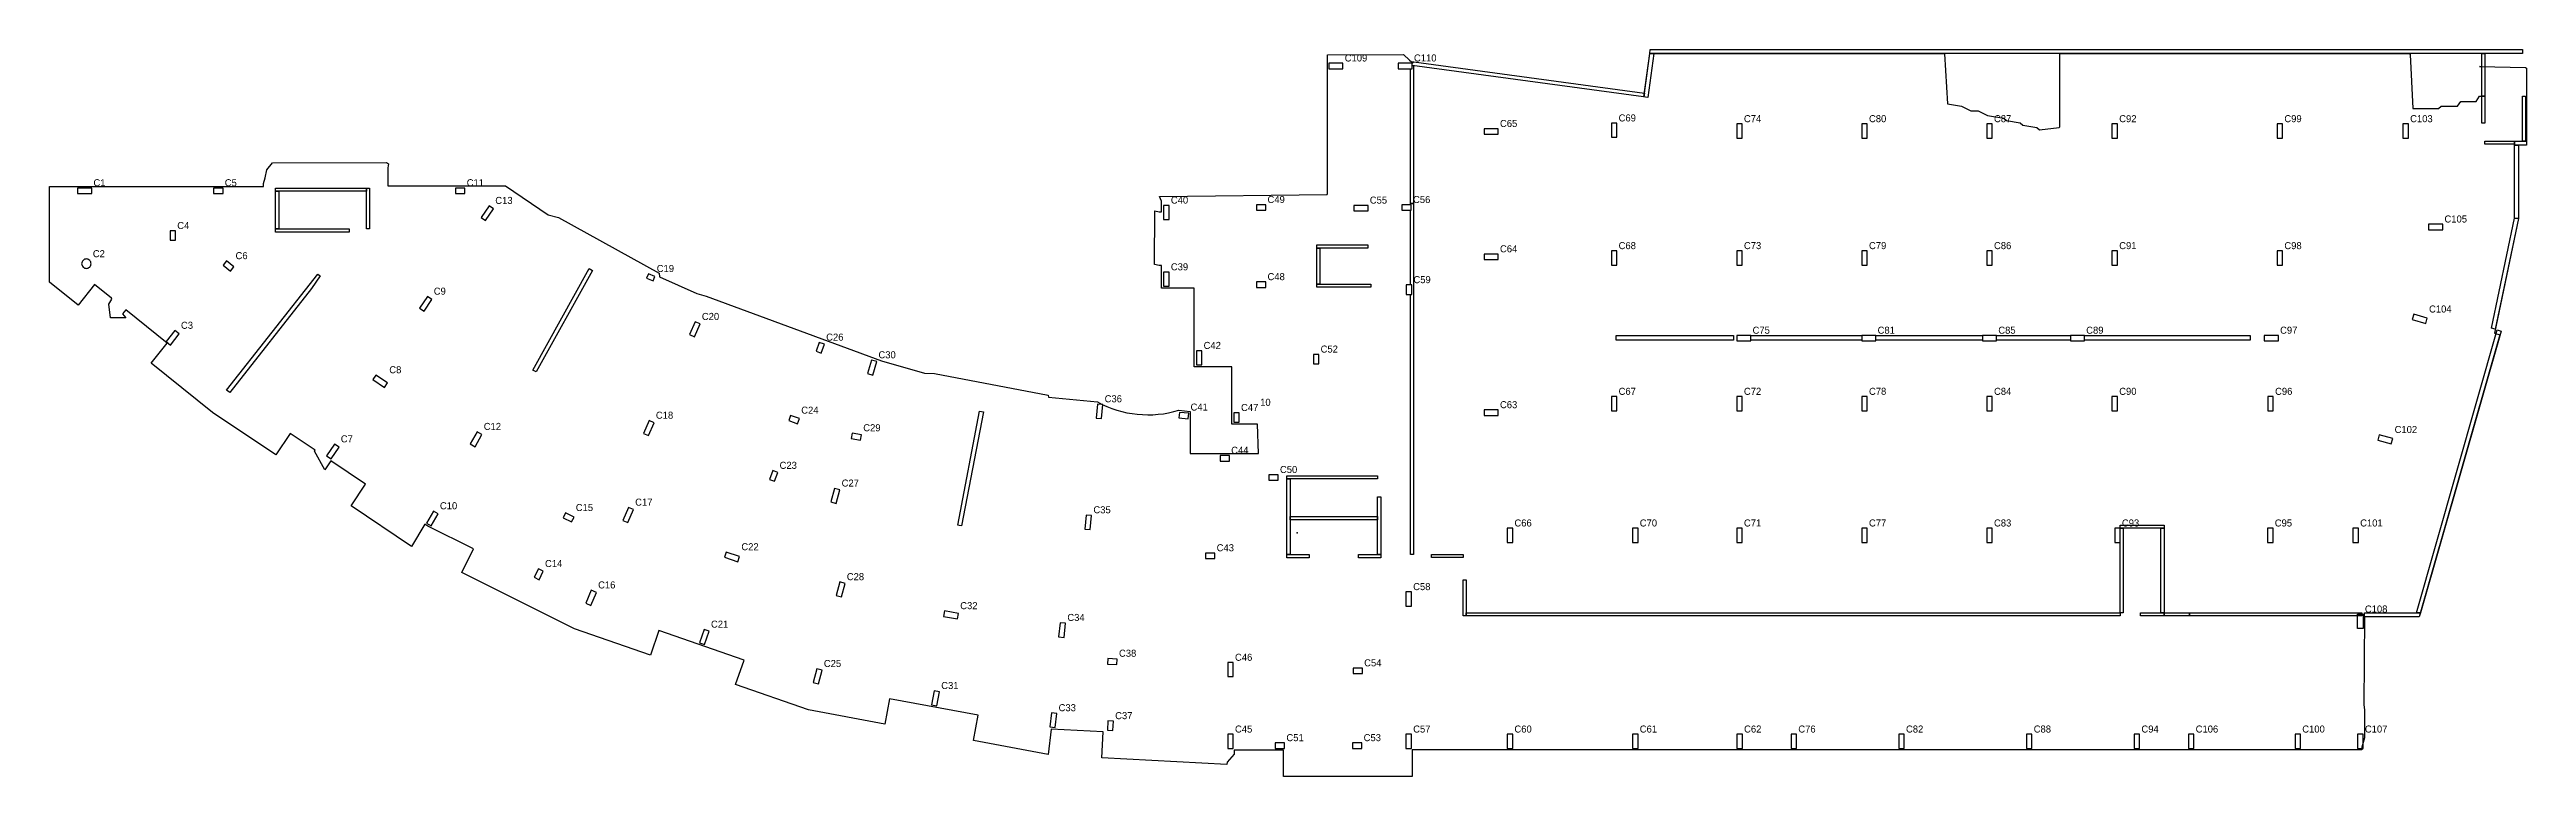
# Model space of a CAD drawing. Header units: inches. Extents: x 3282 to 9618, y 5323 to 56288.
# Drawn here: x 3292 to 9617, y 46243 to 48099 of the extents above; entities that cross this region are included whole.
import ezdxf

# ---------------------------------------------------------------- set-up
doc = ezdxf.new("R2010")
doc.units = ezdxf.units.IN
for name, color, linetype in [('BOUNDARY', 1, 'Continuous'), ('COL-LABEL', 2, 'Continuous'), ('COLS', 2, 'Continuous'), ('DATUM', 7, 'Continuous'), ('FLOOR NUMBER', 3, 'Continuous'), ('WALL', 4, 'Continuous')]:
    doc.layers.add(name, color=color, linetype=linetype)

msp = doc.modelspace()

# ---------------------------------------------------------------- linework, layer by layer
at = {"layer": 'BOUNDARY'}
msp.add_lwpolyline([(8425.3, 47901.6), (8425.3, 48089), (9317.7, 48089), (9319.9, 48086.5), (9326.3, 47948.7), (9392.1, 47948.4), (9398.8, 47954.3), (9440.6, 47954.8), (9449.4, 47966.3), (9488.4, 47966.4), (9497.1, 47980), (9503.1, 47980), (9503.1, 48052.2), (9502.8, 48054.9), (9496.9, 48056), (9614.7, 48053.3), (9616.8, 48051.7), (9616.8, 47854.8), (9596.6, 47854.8), (9596.6, 47667.7), (9534.9, 47374.9), (9549, 47370.8), (9343.1, 46650.8), (9203.3, 46650.8), (9201.5, 46426), (9203.3, 46413.2), (9203.3, 46342.1), (9196.1, 46317.5), (9196.1, 46311.5), (6771.6, 46311.5), (6771.6, 46243.1), (6443.2, 46243.1), (6443.2, 46310.5), (6316.7, 46310.5), (6316.7, 46300.3), (6299, 46279.3), (6298.7, 46273.4), (5979.1, 46291), (5982.7, 46356.9), (5849.6, 46364.2), (5842.4, 46298.9), (5651.2, 46334.6), (5663.3, 46399.6), (5437.2, 46441.7), (5425.1, 46376.8), (5230.5, 46413.1), (5043.9, 46477.8), (5065.5, 46540.2), (4848.1, 46615.4), (4826.5, 46553.1), (4633, 46620.1), (4344.6, 46764), (4374.6, 46824), (4258.4, 46882), (4250.8, 46887.1), (4216.9, 46830.3), (4062.4, 46934.3), (4099.3, 46989.1), (4010.6, 47048.7), (3995.3, 47026), (3968.5, 47073.3), (3970.2, 47075.9), (3906.8, 47118.6), (3869.9, 47063.9), (3708.6, 47172.5), (3552.2, 47297.9), (3593, 47349.7), (3487.1, 47434.7), (3478.6, 47423.9), (3487.3, 47414.3), (3448.3, 47414.3), (3443.6, 47449.1), (3451.4, 47461.9), (3450.5, 47464.1), (3407.1, 47498.9), (3365.6, 47446.2), (3292.3, 47505), (3292.3, 47749.1), (3839, 47749.1), (3839, 47756.9), (3842.8, 47771.5), (3847.1, 47791.9), (3861.8, 47810.1), (4152.8, 47810.3), (4157.4, 47807), (4155.7, 47796.6), (4155.7, 47750.9), (4456.2, 47750.9), (4565.6, 47676.7), (4592, 47670.4), (4849, 47527.7), (4849.4, 47519), (4945.3, 47476.4), (4968.8, 47469.1), (5416.6, 47304.4), (5526.4, 47272.9), (5551.7, 47272.3), (5842, 47216.4), (5843.3, 47211.9), (5967.7, 47199.3, 0.200994), (6175.8, 47178.2), (6204.8, 47175.3), (6204.8, 47067.8), (6378.9, 47067.8), (6376.9, 47142.2), (6310.8, 47142.2), (6310.8, 47288.7), (6215.2, 47288.7), (6215.2, 47489.7), (6131.8, 47489.7), (6131.8, 47548), (6125.8, 47548), (6113.6, 47549.9), (6114.3, 47687), (6125.8, 47685), (6131.8, 47685), (6131.8, 47712.1), (6126.8, 47723.7), (6554.8, 47728.5), (6555, 47731.3), (6555, 48074), (6555.7, 48085.3), (6749.8, 48086.3), (6765.1, 48072.3), (6769.5, 48068), (6775.5, 48068), (7364.4, 47988), (7378.1, 48089), (8127.7, 48089), (8130.4, 48088.2), (8138.7, 47960.2), (8174.2, 47954.2), (8198.4, 47942.3), (8216.4, 47942.2), (8240.6, 47930.2), (8282.1, 47924.2), (8288.8, 47918.2), (8324.2, 47912.1), (8330.9, 47906.2), (8366.3, 47900), (8373, 47894.3), (8423.6, 47900)], format="xyb", close=True, dxfattribs=at)
at = {"layer": 'COLS'}
for points in [[(6594.9, 48050), (6594.9, 48064), (6558.9, 48064), (6558.9, 48050)], [(6771.7, 48050), (6771.7, 48064), (6735.7, 48064), (6735.7, 48050)], [(6991.3, 47882.8), (6991.3, 47896.8), (6955.3, 47896.8), (6955.3, 47882.8)], [(7280.2, 47874.9), (7294.2, 47874.9), (7294.2, 47910.9), (7280.2, 47910.9)], [(7600.2, 47873), (7614.2, 47873), (7614.2, 47909), (7600.2, 47909)], [(7919.5, 47873), (7933.5, 47873), (7933.5, 47909), (7919.5, 47909)], [(8238.7, 47873), (8252.7, 47873), (8252.7, 47909), (8238.7, 47909)], [(8558.4, 47873), (8572.4, 47873), (8572.4, 47909), (8558.4, 47909)], [(8980.1, 47873), (8994.1, 47873), (8994.1, 47909), (8980.1, 47909)], [(9301.2, 47873), (9315.2, 47873), (9315.2, 47909), (9301.2, 47909)], [(3363.9, 47745.5), (3363.9, 47731.5), (3399.9, 47731.5), (3399.9, 47745.5)], [(3735.2, 47731.5), (3735.2, 47745.5), (3711.2, 47745.5), (3711.2, 47731.5)], [(4353, 47731.5), (4353, 47745.5), (4329, 47745.5), (4329, 47731.5)], [(4394.2, 47670.5), (4405.8, 47662.6), (4426, 47692.4), (4414.4, 47700.3)], [(6150.9, 47701.1), (6136.9, 47701.1), (6136.9, 47665.1), (6150.9, 47665.1)], [(6397.7, 47688.6), (6397.7, 47702.6), (6373.7, 47702.6), (6373.7, 47688.6)], [(6658.9, 47687.1), (6658.9, 47701.1), (6622.9, 47701.1), (6622.9, 47687.1)], [(6769.3, 47688.6), (6769.3, 47702.6), (6745.3, 47702.6), (6745.3, 47688.6)], [(3599.9, 47612.2), (3613.9, 47612.2), (3613.9, 47636.2), (3599.9, 47636.2)], [(9402.9, 47638.9), (9402.9, 47652.9), (9366.9, 47652.9), (9366.9, 47638.9)], [(3398.3, 47552.3), (3398.1, 47554.6), (3397.4, 47556.9), (3396.3, 47558.9), (3394.8, 47560.8), (3393, 47562.2), (3390.9, 47563.4), (3388.7, 47564), (3386.3, 47564.3), (3384, 47564), (3381.7, 47563.4), (3379.7, 47562.2), (3377.8, 47560.8), (3376.4, 47558.9), (3375.2, 47556.9), (3374.6, 47554.6), (3374.3, 47552.3), (3374.6, 47549.9), (3375.2, 47547.7), (3376.4, 47545.6), (3377.8, 47543.8), (3379.7, 47542.3), (3381.7, 47541.2), (3384, 47540.5), (3386.3, 47540.3), (3388.7, 47540.5), (3390.9, 47541.2), (3393, 47542.3), (3394.8, 47543.8), (3396.3, 47545.6), (3397.4, 47547.7), (3398.1, 47549.9)], [(6991.3, 47562.8), (6991.3, 47576.8), (6955.3, 47576.8), (6955.3, 47562.8)], [(7280.2, 47548.9), (7294.2, 47548.9), (7294.2, 47584.9), (7280.2, 47584.9)], [(7600.2, 47548.9), (7614.2, 47548.9), (7614.2, 47584.9), (7600.2, 47584.9)], [(7919.5, 47548.9), (7933.5, 47548.9), (7933.5, 47584.9), (7919.5, 47584.9)], [(8238.7, 47548.9), (8252.7, 47548.9), (8252.7, 47584.9), (8238.7, 47584.9)], [(8558.4, 47548.9), (8572.4, 47548.9), (8572.4, 47584.9), (8558.4, 47584.9)], [(8980.1, 47548.9), (8994.1, 47548.9), (8994.1, 47584.9), (8980.1, 47584.9)], [(3754, 47533.4), (3762.7, 47544.4), (3743.8, 47559.3), (3735.2, 47548.3)], [(4821.8, 47526.6), (4816.9, 47515.6), (4833.4, 47508.3), (4838.2, 47519.3)], [(6150.9, 47530.8), (6136.9, 47530.8), (6136.9, 47494.8), (6150.9, 47494.8)], [(6397.7, 47491.7), (6397.7, 47505.7), (6373.7, 47505.7), (6373.7, 47491.7)], [(6770.3, 47498), (6756.3, 47498), (6756.3, 47474), (6770.3, 47474)], [(4237, 47438.8), (4248.6, 47431), (4268.8, 47460.8), (4257.2, 47468.6)], [(3590.2, 47353.2), (3601.2, 47344.6), (3623.4, 47372.9), (3612.4, 47381.5)], [(4926, 47371.2), (4938.7, 47365.5), (4953.4, 47398.4), (4940.6, 47404.1)], [(9359.7, 47399.8), (9363.5, 47413.2), (9328.9, 47423.1), (9325.1, 47409.7)], [(5270.8, 47346.5), (5257.7, 47351.3), (5249.5, 47328.7), (5262.6, 47323.9)], [(6234.6, 47330.1), (6220.6, 47330.1), (6220.6, 47294.1), (6234.6, 47294.1)], [(6533.3, 47320.8), (6519.3, 47320.8), (6519.3, 47296.8), (6533.3, 47296.8)], [(7636.2, 47354.9), (7636.2, 47368.9), (7600.2, 47368.9), (7600.2, 47354.9)], [(7955.5, 47354.9), (7955.5, 47368.9), (7919.5, 47368.9), (7919.5, 47354.9)], [(8263.7, 47354.9), (8263.7, 47368.9), (8227.7, 47368.9), (8227.7, 47354.9)], [(8488.1, 47354.9), (8488.1, 47368.9), (8452.1, 47368.9), (8452.1, 47354.9)], [(8983.2, 47354.9), (8983.2, 47368.9), (8947.2, 47368.9), (8947.2, 47354.9)], [(4147.5, 47236.3), (4155.3, 47247.9), (4125.5, 47268), (4117.6, 47256.4)], [(5380.9, 47271.6), (5394.3, 47267.8), (5404.3, 47302.4), (5390.8, 47306.2)], [(5964.4, 47158.1), (5978.3, 47156.7), (5981.9, 47192.5), (5968, 47193.9)], [(7280.2, 47176.9), (7294.2, 47176.9), (7294.2, 47212.9), (7280.2, 47212.9)], [(7600.2, 47176.9), (7614.2, 47176.9), (7614.2, 47212.9), (7600.2, 47212.9)], [(7919.5, 47176.9), (7933.5, 47176.9), (7933.5, 47212.9), (7919.5, 47212.9)], [(8238.7, 47176.9), (8252.7, 47176.9), (8252.7, 47212.9), (8238.7, 47212.9)], [(8558.4, 47176.9), (8572.4, 47176.9), (8572.4, 47212.9), (8558.4, 47212.9)], [(8956.4, 47176.9), (8970.4, 47176.9), (8970.4, 47212.9), (8956.4, 47212.9)], [(4366.5, 47092.1), (4378.7, 47085.1), (4396.5, 47116.4), (4384.4, 47123.3)], [(4808.6, 47119), (4821.4, 47113.3), (4836, 47146.2), (4823.2, 47151.9)], [(5184.6, 47164.8), (5179.8, 47151.7), (5202.4, 47143.5), (5207.1, 47156.6)], [(5362.9, 47101.6), (5365.5, 47115.4), (5341.9, 47119.9), (5339.3, 47106.1)], [(6199.8, 47156.3), (6201.2, 47170.3), (6177.3, 47172.7), (6175.9, 47158.8)], [(6316.1, 47147.6), (6330.1, 47147.6), (6330.1, 47171.6), (6316.1, 47171.6)], [(6991.3, 47164.8), (6991.3, 47178.8), (6955.3, 47178.8), (6955.3, 47164.8)], [(3999.8, 47061.6), (4011.4, 47053.8), (4031.5, 47083.6), (4019.9, 47091.5)], [(6304.9, 47048.4), (6304.9, 47062.4), (6280.9, 47062.4), (6280.9, 47048.4)], [(9271.7, 47092.1), (9275.6, 47105.6), (9241, 47115.5), (9237.1, 47102)], [(5151.9, 47019.2), (5138.7, 47024), (5130.5, 47001.5), (5143.7, 46996.7)], [(6429.5, 46999.4), (6429.5, 47013.4), (6405.5, 47013.4), (6405.5, 46999.4)], [(4756, 46896.8), (4768.8, 46891.3), (4783.1, 46924.3), (4770.3, 46929.9)], [(5286.9, 46944.1), (5300.4, 46940.2), (5310.3, 46974.8), (5296.9, 46978.7)], [(4254.6, 46889.5), (4266.8, 46882.6), (4284.6, 46913.8), (4272.4, 46920.8)], [(4625.2, 46893), (4631.5, 46905.5), (4610, 46916.2), (4603.7, 46903.7)], [(5935.7, 46874.7), (5949.6, 46873.3), (5953.2, 46909.1), (5939.3, 46910.5)], [(7028.2, 46876.8), (7014.2, 46876.8), (7014.2, 46840.8), (7028.2, 46840.8)], [(7348.2, 46876.8), (7334.2, 46876.8), (7334.2, 46840.8), (7348.2, 46840.8)], [(7600.2, 46840.8), (7614.2, 46840.8), (7614.2, 46876.8), (7600.2, 46876.8)], [(7919.5, 46840.8), (7933.5, 46840.8), (7933.5, 46876.8), (7919.5, 46876.8)], [(8238.7, 46840.8), (8252.7, 46840.8), (8252.7, 46876.8), (8238.7, 46876.8)], [(8565.3, 46840.8), (8579.3, 46840.8), (8579.3, 46876.8), (8565.3, 46876.8)], [(8955.6, 46840.8), (8969.6, 46840.8), (8969.6, 46876.8), (8955.6, 46876.8)], [(9173.6, 46840.8), (9187.6, 46840.8), (9187.6, 46876.8), (9173.6, 46876.8)], [(5049.7, 46791.1), (5054.3, 46804.3), (5020.3, 46816.1), (5015.7, 46802.9)], [(6267.9, 46799.5), (6267.9, 46813.5), (6243.9, 46813.5), (6243.9, 46799.5)], [(4552.9, 46766.9), (4540.4, 46773.2), (4529.7, 46751.7), (4542.2, 46745.5)], [(5300.8, 46704.9), (5314.3, 46701.3), (5323.5, 46736.1), (5310, 46739.7)], [(4661.4, 46685.6), (4674.2, 46680), (4688.5, 46713.1), (4675.6, 46718.6)], [(6755.6, 46678.3), (6769.6, 46678.3), (6769.6, 46714.3), (6755.6, 46714.3)], [(4951.7, 46584.5), (4964.9, 46579.9), (4976.7, 46613.9), (4963.5, 46618.5)], [(5610.5, 46645.3), (5613.1, 46659.1), (5577.7, 46665.7), (5575.1, 46651.9)], [(5868.8, 46599.8), (5882.7, 46598.3), (5886.7, 46634.1), (5872.8, 46635.6)], [(9199.7, 46657.1), (9199.7, 46621.1), (9185.7, 46621.1), (9185.7, 46657.1)], [(5242.1, 46483.3), (5255.6, 46479.8), (5264.9, 46514.6), (5251.3, 46518.1)], [(6017.7, 46528.9), (6018.5, 46542.9), (5994.5, 46544.2), (5993.7, 46530.2)], [(6300.7, 46497.9), (6314.7, 46497.9), (6314.7, 46533.9), (6300.7, 46533.9)], [(6644.5, 46505.7), (6644.5, 46519.7), (6620.5, 46519.7), (6620.5, 46505.7)], [(5544.2, 46426.4), (5558, 46423.8), (5564.6, 46459.2), (5550.8, 46461.8)], [(5846.4, 46369.4), (5860.3, 46367.9), (5864.3, 46403.7), (5850.4, 46405.2)], [(6008.7, 46384.1), (5994.7, 46384.9), (5993.4, 46361), (6007.4, 46360.2)], [(6300.7, 46314.7), (6314.7, 46314.7), (6314.7, 46350.7), (6300.7, 46350.7)], [(6446, 46314.7), (6446, 46328.7), (6422, 46328.7), (6422, 46314.7)], [(6643.2, 46314.7), (6643.2, 46328.7), (6619.2, 46328.7), (6619.2, 46314.7)], [(6755.6, 46314.7), (6769.6, 46314.7), (6769.6, 46350.7), (6755.6, 46350.7)], [(7014.2, 46314.7), (7028.2, 46314.7), (7028.2, 46350.7), (7014.2, 46350.7)], [(7334.2, 46314.7), (7348.2, 46314.7), (7348.2, 46350.7), (7334.2, 46350.7)], [(7600.6, 46314.7), (7614.6, 46314.7), (7614.6, 46350.7), (7600.6, 46350.7)], [(7739, 46314.7), (7753, 46314.7), (7753, 46350.7), (7739, 46350.7)], [(8014, 46314.7), (8028, 46314.7), (8028, 46350.7), (8014, 46350.7)], [(8340.1, 46314.7), (8354.1, 46314.7), (8354.1, 46350.7), (8340.1, 46350.7)], [(8615.1, 46314.7), (8629.1, 46314.7), (8629.1, 46350.7), (8615.1, 46350.7)], [(8753.6, 46314.7), (8767.6, 46314.7), (8767.6, 46350.7), (8753.6, 46350.7)], [(9025.8, 46314.7), (9039.8, 46314.7), (9039.8, 46350.7), (9025.8, 46350.7)], [(9185.7, 46314.7), (9199.7, 46314.7), (9199.7, 46350.7), (9185.7, 46350.7)]]:
    msp.add_lwpolyline(points, close=True, dxfattribs=at)
at = {"layer": 'DATUM'}
msp.add_point((6477.6, 46864.8), dxfattribs=at)
at = {"layer": 'WALL'}
for points in [[(7363, 47978.1), (7361.9, 47978.3), (6771.7, 48058.4), (6771.7, 48063.5), (6775.5, 48068), (7364.4, 47988)], [(7372.9, 47976.8), (7367.5, 47977.5), (7363, 47978.1), (7378.1, 48089), (7388.2, 48089)], [(9443.3, 48089), (9335.4, 48089), (7378.1, 48089), (7379.4, 48099), (9606.8, 48099), (9606.8, 48089)], [(9510.8, 47980), (9503.1, 47980), (9503.1, 48089), (9510.8, 48089)], [(6774.5, 47706.1), (6767.7, 47706.1), (6767.7, 48050), (6771.7, 48050), (6771.7, 48058.4), (6775.3, 48057.9), (6775.3, 47706.1)], [(9504, 47910.8), (9503.1, 47910.8), (9503.1, 47980), (9510.8, 47980), (9510.8, 47910.8)], [(9614.6, 47864.8), (9606.8, 47864.8), (9606.8, 47980), (9614.6, 47980)], [(9510.8, 47857.1), (9510.8, 47864.8), (9586.6, 47864.8), (9586.6, 47857.1)], [(9616.8, 47854.8), (9605, 47854.8), (9586.6, 47854.8), (9586.6, 47864.8), (9616.8, 47864.8)], [(9596.6, 47667.7), (9586.6, 47668.7), (9586.6, 47854.8), (9596.6, 47854.8)], [(4101.5, 47737.1), (4051.8, 47737.1), (3869.5, 47737.1), (3869.5, 47745.1), (4101.5, 47745.1)], [(3869.5, 47641.1), (3869.5, 47689.4), (3869.5, 47737.1), (3877.5, 47737.1), (3877.5, 47641.1)], [(4101.5, 47641.1), (4101.5, 47689.4), (4101.5, 47745.1), (4109.5, 47745.1), (4109.5, 47641.1)], [(6767.7, 46810.1), (6767.7, 46848.8), (6767.7, 47474), (6770.3, 47474), (6770.3, 47498), (6767.7, 47498), (6767.7, 47688.6), (6769.3, 47688.6), (6769.3, 47702.6), (6767.7, 47702.6), (6767.7, 47706.1), (6775.3, 47706.1), (6775.3, 46810.1)], [(4057.5, 47633.1), (4051.8, 47633.1), (3869.5, 47633.1), (3869.5, 47641.1), (4057.5, 47641.1)], [(9537, 47384.7), (9527.3, 47387.5), (9586.6, 47668.7), (9596.6, 47667.7)], [(6528.2, 47592.3), (6528.2, 47600.3), (6658.3, 47600.3), (6658.3, 47592.3)], [(6528.2, 47500.3), (6528.2, 47531.8), (6528.2, 47592.3), (6536.2, 47592.3), (6536.2, 47500.3)], [(3752.4, 47223.7), (3744.1, 47229.3), (3977.4, 47525.6), (3982.9, 47521.2), (3961, 47488.7)], [(4534.8, 47275.9), (4526.1, 47280.8), (4670.1, 47540.1), (4678.9, 47535.2)], [(6528.2, 47492.3), (6528.2, 47492.3), (6528.2, 47500.3), (6666.3, 47500.3), (6666.3, 47492.3)], [(9346, 46660.8), (9335.6, 46660.8), (9542.2, 47383.2), (9551.8, 47380.4)], [(7592.3, 47356.9), (7583.2, 47356.9), (7292.2, 47356.9), (7292.2, 47368.9), (7592.3, 47368.9)], [(7636.2, 47357.3), (7636.2, 47368.9), (7919.5, 47368.9), (7919.5, 47357.3)], [(7955.5, 47357.3), (7955.5, 47368.9), (8227.7, 47368.9), (8227.7, 47357.3)], [(8452.1, 47357.3), (8445.8, 47357.3), (8263.7, 47357.3), (8263.7, 47368.9), (8452.1, 47368.9)], [(8911.3, 47357.3), (8904.1, 47357.3), (8488.1, 47357.3), (8488.1, 47368.9), (8911.3, 47368.9)], [(5620.9, 46882.9), (5615.3, 46884), (5611.1, 46884.8), (5667.2, 47176.1), (5677, 47174.2)], [(6639.7, 47002.7), (6531.9, 47002.7), (6451.7, 47002.7), (6451.7, 47010.7), (6683.3, 47010.7), (6683.3, 47002.7)], [(6451.7, 46809.7), (6451.7, 46822.6), (6451.7, 47002.7), (6459.7, 47002.7), (6459.7, 46809.7)], [(6691.3, 46809.7), (6683.3, 46809.7), (6683.3, 46956.7), (6691.3, 46956.7)], [(6565.7, 46898.7), (6565.7, 46898.7), (6459.7, 46898.7), (6459.7, 46906.7), (6683.3, 46906.7), (6683.3, 46898.7)], [(8688.5, 46876.8), (8683.3, 46876.8), (8579.3, 46876.8), (8579.3, 46884.8), (8691.3, 46884.8), (8691.3, 46876.8)], [(8587.3, 46660.8), (8580.6, 46660.8), (8579.3, 46660.8), (8579.3, 46876.8), (8587.3, 46876.8)], [(8688.5, 46660.8), (8683.3, 46660.8), (8683.3, 46876.8), (8691.3, 46876.8), (8691.3, 46660.8)], [(6464.5, 46801.7), (6451.7, 46801.7), (6451.7, 46809.7), (6508.7, 46809.7), (6508.7, 46801.7)], [(6691.3, 46801.7), (6683.3, 46801.7), (6634.3, 46801.7), (6634.3, 46809.7), (6691.3, 46809.7)], [(6855.4, 46802.5), (6820.7, 46802.5), (6820.7, 46810.1), (6901.5, 46810.1), (6901.5, 46802.5)], [(6909.1, 46653.2), (6901.5, 46653.2), (6901.5, 46744.7), (6909.1, 46744.7)], [(8499.8, 46653.2), (8472.8, 46653.2), (6909.1, 46653.2), (6909.1, 46660.8), (8579.3, 46660.8), (8579.3, 46653.2)], [(8631.3, 46652.8), (8631.3, 46654), (8631.3, 46660.8), (8691.3, 46660.8), (8691.3, 46652.8)], [(8756.1, 46653.2), (8742.4, 46653.2), (8691.3, 46653.2), (8691.3, 46660.8), (8756.1, 46660.8)], [(9065.9, 46653.2), (9062.3, 46653.2), (8756.1, 46653.2), (8756.1, 46660.8), (9196.1, 46660.8), (9196.1, 46653.2)], [(9343.1, 46650.8), (9335.4, 46650.8), (9203.3, 46650.8), (9203.3, 46660.8), (9346, 46660.8)]]:
    msp.add_lwpolyline(points, close=True, dxfattribs=at)

# ---------------------------------------------------------------- texts
at = {"layer": 'COL-LABEL'}
for s, p in [('C109', (6599.4, 48068.5)), ('C110', (6776.2, 48068.5)), ('C65', (6995.8, 47901.3)), ('C69', (7298.7, 47915.4)), ('C74', (7618.7, 47913.5)), ('C80', (7938, 47913.5)), ('C87', (8257.2, 47913.5)), ('C92', (8576.9, 47913.5)), ('C99', (8998.6, 47913.5)), ('C103', (9319.7, 47913.5)), ('C1', (3404.4, 47750)), ('C5', (3739.7, 47750)), ('C11', (4357.5, 47750)), ('C13', (4430.5, 47704.8)), ('C40', (6155.4, 47705.6)), ('C49', (6402.2, 47707.1)), ('C55', (6663.4, 47705.6)), ('C56', (6773.8, 47707.1)), ('C4', (3618.4, 47640.7)), ('C105', (9407.4, 47657.4)), ('C2', (3402.8, 47568.8)), ('C6', (3767.2, 47563.8)), ('C64', (6995.8, 47581.3)), ('C68', (7298.7, 47589.4)), ('C73', (7618.7, 47589.4)), ('C79', (7938, 47589.4)), ('C86', (8257.2, 47589.4)), ('C91', (8576.9, 47589.4)), ('C98', (8998.6, 47589.4)), ('C19', (4842.7, 47531.1)), ('C39', (6155.4, 47535.3)), ('C48', (6402.2, 47510.2)), ('C59', (6774.8, 47502.5)), ('C9', (4273.3, 47473.1)), ('C104', (9368, 47427.6)), ('C3', (3627.9, 47386)), ('C20', (4957.9, 47408.6)), ('C26', (5275.3, 47355.8)), ('C75', (7640.7, 47373.4)), ('C81', (7960, 47373.4)), ('C85', (8268.2, 47373.4)), ('C89', (8492.6, 47373.4)), ('C97', (8987.7, 47373.4)), ('C30', (5408.8, 47310.7)), ('C42', (6239.1, 47334.6)), ('C52', (6537.8, 47325.3)), ('C8', (4159.8, 47272.5)), ('C24', (5211.6, 47169.3)), ('C36', (5986.4, 47198.4)), ('C41', (6205.7, 47177.2)), ('C47', (6334.6, 47176.1)), ('C63', (6995.8, 47183.3)), ('C67', (7298.7, 47217.4)), ('C72', (7618.7, 47217.4)), ('C78', (7938, 47217.4)), ('C84', (8257.2, 47217.4)), ('C90', (8576.9, 47217.4)), ('C96', (8974.9, 47217.4)), ('C12', (4401, 47127.8)), ('C18', (4840.5, 47156.4)), ('C29', (5370, 47124.4)), ('C102', (9280.1, 47120)), ('C7', (4036, 47096)), ('C44', (6309.4, 47066.9)), ('C23', (5156.4, 47028.5)), ('C27', (5314.8, 46983.2)), ('C50', (6434, 47017.9)), ('C10', (4289.1, 46925.3)), ('C15', (4636, 46920.7)), ('C17', (4787.6, 46934.4)), ('C35', (5957.7, 46915)), ('C66', (7032.7, 46881.3)), ('C70', (7352.7, 46881.3)), ('C71', (7618.7, 46881.3)), ('C77', (7938, 46881.3)), ('C83', (8257.2, 46881.3)), ('C93', (8583.8, 46881.3)), ('C95', (8974.1, 46881.3)), ('C101', (9192.1, 46881.3)), ('C22', (5058.8, 46820.6)), ('C43', (6272.4, 46818)), ('C14', (4557.4, 46777.7)), ('C16', (4693, 46723.1)), ('C28', (5328, 46744.2)), ('C32', (5617.6, 46670.2)), ('C58', (6774.1, 46718.8)), ('C108', (9204.2, 46661.6)), ('C21', (4981.2, 46623)), ('C34', (5891.2, 46640.1)), ('C38', (6023, 46548.7)), ('C46', (6319.2, 46538.4)), ('C25', (5269.4, 46522.6)), ('C54', (6649, 46524.2)), ('C31', (5569.1, 46466.3)), ('C33', (5868.8, 46409.7)), ('C37', (6013.2, 46389.4)), ('C45', (6319.2, 46355.2)), ('C57', (6774.1, 46355.2)), ('C60', (7032.7, 46355.2)), ('C61', (7352.7, 46355.2)), ('C62', (7619.1, 46355.2)), ('C76', (7757.5, 46355.2)), ('C82', (8032.5, 46355.2)), ('C88', (8358.6, 46355.2)), ('C94', (8633.6, 46355.2)), ('C106', (8772.1, 46355.2)), ('C100', (9044.3, 46355.2)), ('C107', (9204.2, 46355.2)), ('C51', (6450.5, 46333.2)), ('C53', (6647.7, 46333.2))]:
    msp.add_text(s, height=18, dxfattribs=at).set_placement(p)
at = {"layer": 'FLOOR NUMBER'}
msp.add_text('10', height=18, dxfattribs=at).set_placement((6383.4, 47189.4))

doc.saveas('drawing.dxf')
